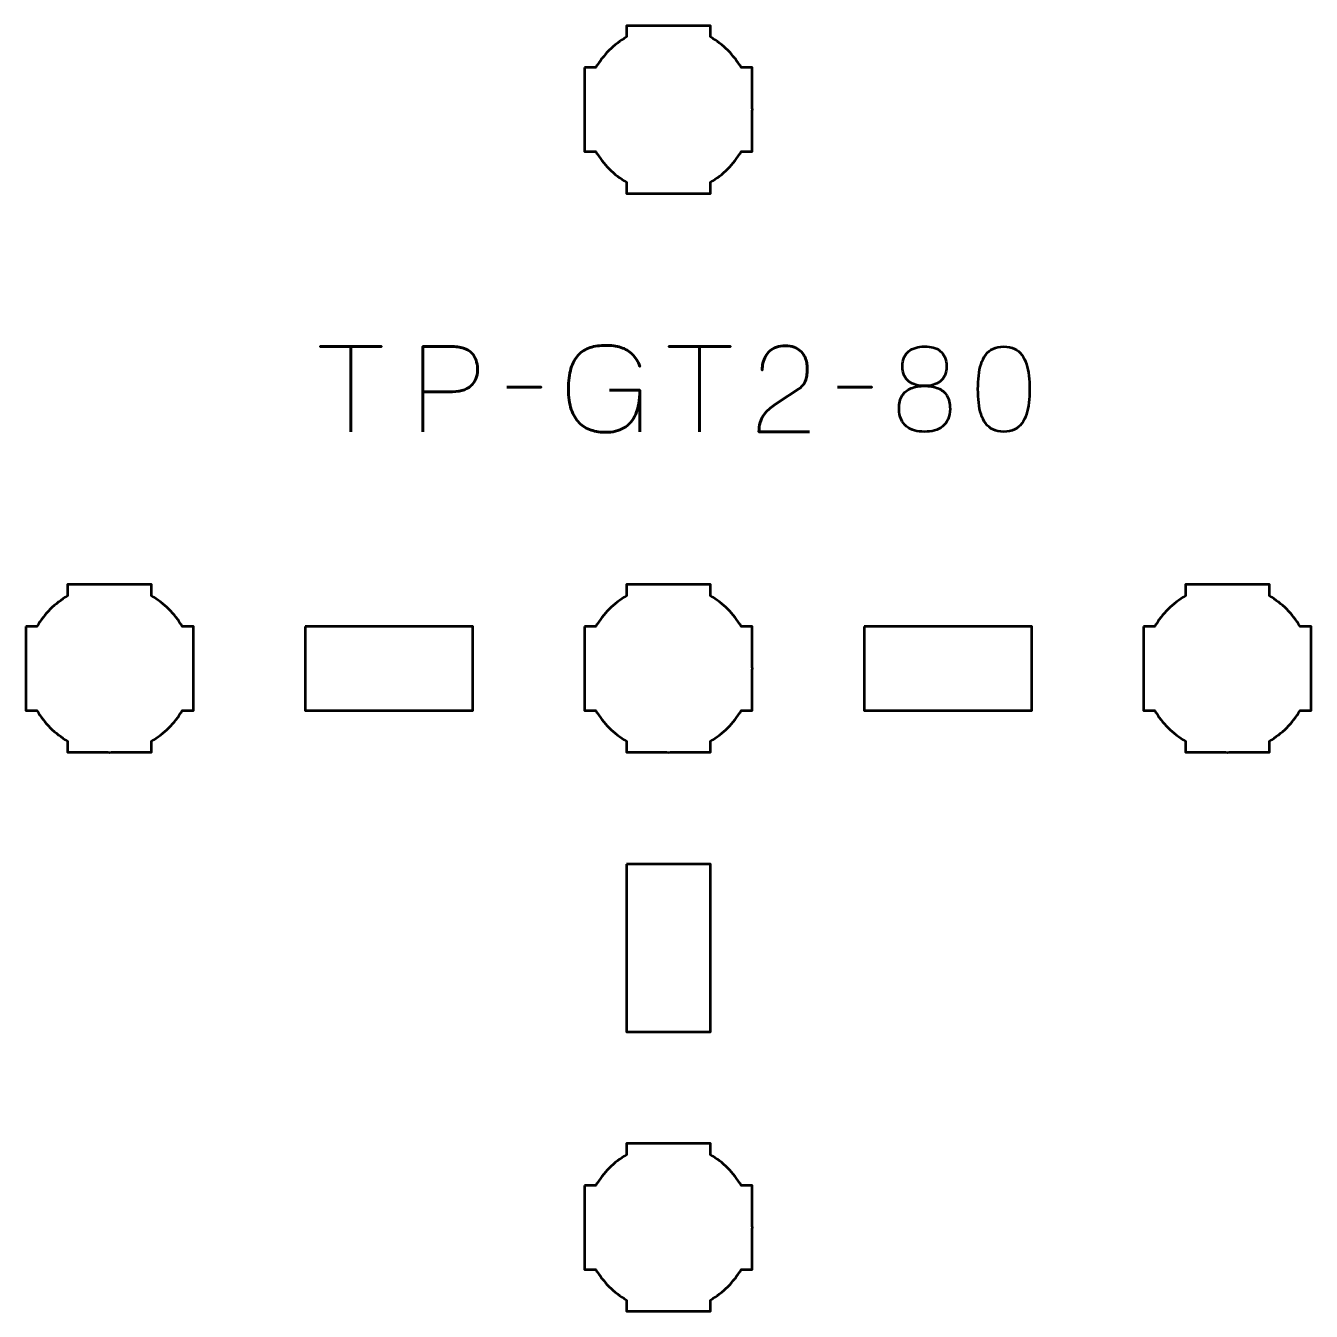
# Model space of a CAD drawing. Header units: centimetres. Extents: x -13.02 to -7.98, y -17.37 to -12.33.
# Drawn here: x -12.8 to -8.2, y -17.15 to -12.55 of the extents above; entities that cross this region are included whole.
import ezdxf

# ---------------------------------------------------------------- set-up
doc = ezdxf.new("R2010")
doc.units = ezdxf.units.CM
doc.header["$MEASUREMENT"] = 0
doc.layers.add('Layer 1', color=7, linetype='Continuous')

msp = doc.modelspace()

# ---------------------------------------------------------------- linework, layer by layer
at = {"layer": 'Layer 1', "lineweight": 53}
for points, knots in [([(-10.8, -12.69994), (-10.8, -12.69994), (-10.7598, -12.69994), (-10.7598, -12.69994), (-10.7598, -12.69994), (-10.73347, -12.65442), (-10.69551, -12.61649), (-10.65, -12.59016), (-10.65, -12.59016), (-10.65, -12.59016), (-10.65, -12.54994), (-10.65, -12.54994), (-10.65, -12.54994), (-10.65, -12.54994), (-10.35, -12.54994), (-10.35, -12.54994), (-10.35, -12.54994), (-10.35, -12.54994), (-10.35, -12.59013), (-10.35, -12.59013), (-10.35, -12.59013), (-10.30447, -12.61646), (-10.26648, -12.65441), (-10.24012, -12.69994), (-10.24012, -12.69994), (-10.24012, -12.69994), (-10.2, -12.69994), (-10.2, -12.69994), (-10.2, -12.69994), (-10.2, -12.69994), (-10.2, -12.84536), (-10.2, -12.84536), (-10.2, -12.84536), (-10.2, -12.84536), (-10.19994, -12.85001), (-10.19994, -12.85001), (-10.19994, -12.85001), (-10.19994, -12.85001), (-10.2, -12.85465), (-10.2, -12.85465), (-10.2, -12.85465), (-10.2, -12.85465), (-10.2, -12.99994), (-10.2, -12.99994), (-10.2, -12.99994), (-10.2, -12.99994), (-10.24007, -12.99994), (-10.24007, -12.99994), (-10.24007, -12.99994), (-10.26642, -13.04551), (-10.30442, -13.08352), (-10.35, -13.10988), (-10.35, -13.10988), (-10.35, -13.10988), (-10.35, -13.14994), (-10.35, -13.14994), (-10.35, -13.14994), (-10.35, -13.14994), (-10.49328, -13.14994), (-10.49328, -13.14994), (-10.49328, -13.14994), (-10.49328, -13.14994), (-10.49995, -13.15002), (-10.49995, -13.15002), (-10.49995, -13.15002), (-10.49995, -13.15002), (-10.50663, -13.14994), (-10.50663, -13.14994), (-10.50663, -13.14994), (-10.50663, -13.14994), (-10.65, -13.14994), (-10.65, -13.14994), (-10.65, -13.14994), (-10.65, -13.14994), (-10.65, -13.10984), (-10.65, -13.10984), (-10.65, -13.10984), (-10.69554, -13.08348), (-10.73352, -13.04549), (-10.75985, -12.99994), (-10.75985, -12.99994), (-10.75985, -12.99994), (-10.8, -12.99994), (-10.8, -12.99994), (-10.8, -12.99994), (-10.8, -12.99994), (-10.8, -12.69994), (-10.8, -12.69994)], [0, 0, 0, 0, 0.0454545, 0.0454545, 0.0454545, 0.0454545, 0.0909091, 0.0909091, 0.0909091, 0.0909091, 0.1363636, 0.1363636, 0.1363636, 0.1363636, 0.1818182, 0.1818182, 0.1818182, 0.1818182, 0.2272727, 0.2272727, 0.2272727, 0.2272727, 0.2727273, 0.2727273, 0.2727273, 0.2727273, 0.3181818, 0.3181818, 0.3181818, 0.3181818, 0.3636364, 0.3636364, 0.3636364, 0.3636364, 0.4090909, 0.4090909, 0.4090909, 0.4090909, 0.4545455, 0.4545455, 0.4545455, 0.4545455, 0.5, 0.5, 0.5, 0.5, 0.5454545, 0.5454545, 0.5454545, 0.5454545, 0.5909091, 0.5909091, 0.5909091, 0.5909091, 0.6363636, 0.6363636, 0.6363636, 0.6363636, 0.6818182, 0.6818182, 0.6818182, 0.6818182, 0.7272727, 0.7272727, 0.7272727, 0.7272727, 0.7727273, 0.7727273, 0.7727273, 0.7727273, 0.8181818, 0.8181818, 0.8181818, 0.8181818, 0.8636364, 0.8636364, 0.8636364, 0.8636364, 0.9090909, 0.9090909, 0.9090909, 0.9090909, 0.9545455, 0.9545455, 0.9545455, 0.9545455, 1, 1, 1, 1]), ([(-12.8, -14.69994), (-12.8, -14.69994), (-12.7598, -14.69994), (-12.7598, -14.69994), (-12.7598, -14.69994), (-12.73347, -14.65442), (-12.69551, -14.61649), (-12.65, -14.59016), (-12.65, -14.59016), (-12.65, -14.59016), (-12.65, -14.54994), (-12.65, -14.54994), (-12.65, -14.54994), (-12.65, -14.54994), (-12.35, -14.54994), (-12.35, -14.54994), (-12.35, -14.54994), (-12.35, -14.54994), (-12.35, -14.59013), (-12.35, -14.59013), (-12.35, -14.59013), (-12.30447, -14.61646), (-12.26648, -14.65441), (-12.24012, -14.69994), (-12.24012, -14.69994), (-12.24012, -14.69994), (-12.2, -14.69994), (-12.2, -14.69994), (-12.2, -14.69994), (-12.2, -14.69994), (-12.2, -14.84536), (-12.2, -14.84536), (-12.2, -14.84536), (-12.2, -14.84536), (-12.19994, -14.85001), (-12.19994, -14.85001), (-12.19994, -14.85001), (-12.19994, -14.85001), (-12.2, -14.85465), (-12.2, -14.85465), (-12.2, -14.85465), (-12.2, -14.85465), (-12.2, -14.99994), (-12.2, -14.99994), (-12.2, -14.99994), (-12.2, -14.99994), (-12.24007, -14.99994), (-12.24007, -14.99994), (-12.24007, -14.99994), (-12.26642, -15.04551), (-12.30442, -15.08352), (-12.35, -15.10988), (-12.35, -15.10988), (-12.35, -15.10988), (-12.35, -15.14994), (-12.35, -15.14994), (-12.35, -15.14994), (-12.35, -15.14994), (-12.49328, -15.14994), (-12.49328, -15.14994), (-12.49328, -15.14994), (-12.49328, -15.14994), (-12.49995, -15.15002), (-12.49995, -15.15002), (-12.49995, -15.15002), (-12.49995, -15.15002), (-12.50663, -15.14994), (-12.50663, -15.14994), (-12.50663, -15.14994), (-12.50663, -15.14994), (-12.65, -15.14994), (-12.65, -15.14994), (-12.65, -15.14994), (-12.65, -15.14994), (-12.65, -15.10984), (-12.65, -15.10984), (-12.65, -15.10984), (-12.69554, -15.08348), (-12.73352, -15.04549), (-12.75985, -14.99994), (-12.75985, -14.99994), (-12.75985, -14.99994), (-12.8, -14.99994), (-12.8, -14.99994), (-12.8, -14.99994), (-12.8, -14.99994), (-12.8, -14.69994), (-12.8, -14.69994)], [0, 0, 0, 0, 0.0454545, 0.0454545, 0.0454545, 0.0454545, 0.0909091, 0.0909091, 0.0909091, 0.0909091, 0.1363636, 0.1363636, 0.1363636, 0.1363636, 0.1818182, 0.1818182, 0.1818182, 0.1818182, 0.2272727, 0.2272727, 0.2272727, 0.2272727, 0.2727273, 0.2727273, 0.2727273, 0.2727273, 0.3181818, 0.3181818, 0.3181818, 0.3181818, 0.3636364, 0.3636364, 0.3636364, 0.3636364, 0.4090909, 0.4090909, 0.4090909, 0.4090909, 0.4545455, 0.4545455, 0.4545455, 0.4545455, 0.5, 0.5, 0.5, 0.5, 0.5454545, 0.5454545, 0.5454545, 0.5454545, 0.5909091, 0.5909091, 0.5909091, 0.5909091, 0.6363636, 0.6363636, 0.6363636, 0.6363636, 0.6818182, 0.6818182, 0.6818182, 0.6818182, 0.7272727, 0.7272727, 0.7272727, 0.7272727, 0.7727273, 0.7727273, 0.7727273, 0.7727273, 0.8181818, 0.8181818, 0.8181818, 0.8181818, 0.8636364, 0.8636364, 0.8636364, 0.8636364, 0.9090909, 0.9090909, 0.9090909, 0.9090909, 0.9545455, 0.9545455, 0.9545455, 0.9545455, 1, 1, 1, 1]), ([(-10.8, -14.69994), (-10.8, -14.69994), (-10.7598, -14.69994), (-10.7598, -14.69994), (-10.7598, -14.69994), (-10.73347, -14.65442), (-10.69551, -14.61649), (-10.65, -14.59016), (-10.65, -14.59016), (-10.65, -14.59016), (-10.65, -14.54994), (-10.65, -14.54994), (-10.65, -14.54994), (-10.65, -14.54994), (-10.35, -14.54994), (-10.35, -14.54994), (-10.35, -14.54994), (-10.35, -14.54994), (-10.35, -14.59013), (-10.35, -14.59013), (-10.35, -14.59013), (-10.30447, -14.61646), (-10.26648, -14.65441), (-10.24012, -14.69994), (-10.24012, -14.69994), (-10.24012, -14.69994), (-10.2, -14.69994), (-10.2, -14.69994), (-10.2, -14.69994), (-10.2, -14.69994), (-10.2, -14.84536), (-10.2, -14.84536), (-10.2, -14.84536), (-10.2, -14.84536), (-10.19994, -14.85001), (-10.19994, -14.85001), (-10.19994, -14.85001), (-10.19994, -14.85001), (-10.2, -14.85465), (-10.2, -14.85465), (-10.2, -14.85465), (-10.2, -14.85465), (-10.2, -14.99994), (-10.2, -14.99994), (-10.2, -14.99994), (-10.2, -14.99994), (-10.24007, -14.99994), (-10.24007, -14.99994), (-10.24007, -14.99994), (-10.26642, -15.04551), (-10.30442, -15.08352), (-10.35, -15.10988), (-10.35, -15.10988), (-10.35, -15.10988), (-10.35, -15.14994), (-10.35, -15.14994), (-10.35, -15.14994), (-10.35, -15.14994), (-10.49328, -15.14994), (-10.49328, -15.14994), (-10.49328, -15.14994), (-10.49328, -15.14994), (-10.49995, -15.15002), (-10.49995, -15.15002), (-10.49995, -15.15002), (-10.49995, -15.15002), (-10.50663, -15.14994), (-10.50663, -15.14994), (-10.50663, -15.14994), (-10.50663, -15.14994), (-10.65, -15.14994), (-10.65, -15.14994), (-10.65, -15.14994), (-10.65, -15.14994), (-10.65, -15.10984), (-10.65, -15.10984), (-10.65, -15.10984), (-10.69554, -15.08348), (-10.73352, -15.04549), (-10.75985, -14.99994), (-10.75985, -14.99994), (-10.75985, -14.99994), (-10.8, -14.99994), (-10.8, -14.99994), (-10.8, -14.99994), (-10.8, -14.99994), (-10.8, -14.69994), (-10.8, -14.69994)], [0, 0, 0, 0, 0.0454545, 0.0454545, 0.0454545, 0.0454545, 0.0909091, 0.0909091, 0.0909091, 0.0909091, 0.1363636, 0.1363636, 0.1363636, 0.1363636, 0.1818182, 0.1818182, 0.1818182, 0.1818182, 0.2272727, 0.2272727, 0.2272727, 0.2272727, 0.2727273, 0.2727273, 0.2727273, 0.2727273, 0.3181818, 0.3181818, 0.3181818, 0.3181818, 0.3636364, 0.3636364, 0.3636364, 0.3636364, 0.4090909, 0.4090909, 0.4090909, 0.4090909, 0.4545455, 0.4545455, 0.4545455, 0.4545455, 0.5, 0.5, 0.5, 0.5, 0.5454545, 0.5454545, 0.5454545, 0.5454545, 0.5909091, 0.5909091, 0.5909091, 0.5909091, 0.6363636, 0.6363636, 0.6363636, 0.6363636, 0.6818182, 0.6818182, 0.6818182, 0.6818182, 0.7272727, 0.7272727, 0.7272727, 0.7272727, 0.7727273, 0.7727273, 0.7727273, 0.7727273, 0.8181818, 0.8181818, 0.8181818, 0.8181818, 0.8636364, 0.8636364, 0.8636364, 0.8636364, 0.9090909, 0.9090909, 0.9090909, 0.9090909, 0.9545455, 0.9545455, 0.9545455, 0.9545455, 1, 1, 1, 1]), ([(-8.8, -14.69994), (-8.8, -14.69994), (-8.7598, -14.69994), (-8.7598, -14.69994), (-8.7598, -14.69994), (-8.73347, -14.65442), (-8.69551, -14.61649), (-8.65, -14.59016), (-8.65, -14.59016), (-8.65, -14.59016), (-8.65, -14.54994), (-8.65, -14.54994), (-8.65, -14.54994), (-8.65, -14.54994), (-8.35, -14.54994), (-8.35, -14.54994), (-8.35, -14.54994), (-8.35, -14.54994), (-8.35, -14.59013), (-8.35, -14.59013), (-8.35, -14.59013), (-8.30447, -14.61646), (-8.26648, -14.65441), (-8.24012, -14.69994), (-8.24012, -14.69994), (-8.24012, -14.69994), (-8.2, -14.69994), (-8.2, -14.69994), (-8.2, -14.69994), (-8.2, -14.69994), (-8.2, -14.84536), (-8.2, -14.84536), (-8.2, -14.84536), (-8.2, -14.84536), (-8.19994, -14.85001), (-8.19994, -14.85001), (-8.19994, -14.85001), (-8.19994, -14.85001), (-8.2, -14.85465), (-8.2, -14.85465), (-8.2, -14.85465), (-8.2, -14.85465), (-8.2, -14.99994), (-8.2, -14.99994), (-8.2, -14.99994), (-8.2, -14.99994), (-8.24007, -14.99994), (-8.24007, -14.99994), (-8.24007, -14.99994), (-8.26642, -15.04551), (-8.30442, -15.08352), (-8.35, -15.10988), (-8.35, -15.10988), (-8.35, -15.10988), (-8.35, -15.14994), (-8.35, -15.14994), (-8.35, -15.14994), (-8.35, -15.14994), (-8.49328, -15.14994), (-8.49328, -15.14994), (-8.49328, -15.14994), (-8.49328, -15.14994), (-8.49995, -15.15002), (-8.49995, -15.15002), (-8.49995, -15.15002), (-8.49995, -15.15002), (-8.50663, -15.14994), (-8.50663, -15.14994), (-8.50663, -15.14994), (-8.50663, -15.14994), (-8.65, -15.14994), (-8.65, -15.14994), (-8.65, -15.14994), (-8.65, -15.14994), (-8.65, -15.10984), (-8.65, -15.10984), (-8.65, -15.10984), (-8.69554, -15.08348), (-8.73352, -15.04549), (-8.75985, -14.99994), (-8.75985, -14.99994), (-8.75985, -14.99994), (-8.8, -14.99994), (-8.8, -14.99994), (-8.8, -14.99994), (-8.8, -14.99994), (-8.8, -14.69994), (-8.8, -14.69994)], [0, 0, 0, 0, 0.0454545, 0.0454545, 0.0454545, 0.0454545, 0.0909091, 0.0909091, 0.0909091, 0.0909091, 0.1363636, 0.1363636, 0.1363636, 0.1363636, 0.1818182, 0.1818182, 0.1818182, 0.1818182, 0.2272727, 0.2272727, 0.2272727, 0.2272727, 0.2727273, 0.2727273, 0.2727273, 0.2727273, 0.3181818, 0.3181818, 0.3181818, 0.3181818, 0.3636364, 0.3636364, 0.3636364, 0.3636364, 0.4090909, 0.4090909, 0.4090909, 0.4090909, 0.4545455, 0.4545455, 0.4545455, 0.4545455, 0.5, 0.5, 0.5, 0.5, 0.5454545, 0.5454545, 0.5454545, 0.5454545, 0.5909091, 0.5909091, 0.5909091, 0.5909091, 0.6363636, 0.6363636, 0.6363636, 0.6363636, 0.6818182, 0.6818182, 0.6818182, 0.6818182, 0.7272727, 0.7272727, 0.7272727, 0.7272727, 0.7727273, 0.7727273, 0.7727273, 0.7727273, 0.8181818, 0.8181818, 0.8181818, 0.8181818, 0.8636364, 0.8636364, 0.8636364, 0.8636364, 0.9090909, 0.9090909, 0.9090909, 0.9090909, 0.9545455, 0.9545455, 0.9545455, 0.9545455, 1, 1, 1, 1]), ([(-11.79999, -14.69986), (-11.79999, -14.69986), (-11.19998, -14.69986), (-11.19998, -14.69986), (-11.19998, -14.69986), (-11.19998, -14.69986), (-11.19998, -14.99986), (-11.19998, -14.99986), (-11.19998, -14.99986), (-11.19998, -14.99986), (-11.79999, -14.99986), (-11.79999, -14.99986), (-11.79999, -14.99986), (-11.79999, -14.99986), (-11.79999, -14.69986), (-11.79999, -14.69986)], [0, 0, 0, 0, 0.25, 0.25, 0.25, 0.25, 0.5, 0.5, 0.5, 0.5, 0.75, 0.75, 0.75, 0.75, 1, 1, 1, 1]), ([(-9.79992, -14.69986), (-9.79992, -14.69986), (-9.19992, -14.69986), (-9.19992, -14.69986), (-9.19992, -14.69986), (-9.19992, -14.69986), (-9.19992, -14.99986), (-9.19992, -14.99986), (-9.19992, -14.99986), (-9.19992, -14.99986), (-9.79992, -14.99986), (-9.79992, -14.99986), (-9.79992, -14.99986), (-9.79992, -14.99986), (-9.79992, -14.69986), (-9.79992, -14.69986)], [0, 0, 0, 0, 0.25, 0.25, 0.25, 0.25, 0.5, 0.5, 0.5, 0.5, 0.75, 0.75, 0.75, 0.75, 1, 1, 1, 1]), ([(-10.65004, -15.54998), (-10.65004, -15.54998), (-10.35004, -15.54998), (-10.35004, -15.54998), (-10.35004, -15.54998), (-10.35004, -15.54998), (-10.35004, -16.14998), (-10.35004, -16.14998), (-10.35004, -16.14998), (-10.35004, -16.14998), (-10.65004, -16.14998), (-10.65004, -16.14998), (-10.65004, -16.14998), (-10.65004, -16.14998), (-10.65004, -15.54998), (-10.65004, -15.54998)], [0, 0, 0, 0, 0.25, 0.25, 0.25, 0.25, 0.5, 0.5, 0.5, 0.5, 0.75, 0.75, 0.75, 0.75, 1, 1, 1, 1]), ([(-10.8, -16.69994), (-10.8, -16.69994), (-10.7598, -16.69994), (-10.7598, -16.69994), (-10.7598, -16.69994), (-10.73347, -16.65442), (-10.69551, -16.61649), (-10.65, -16.59016), (-10.65, -16.59016), (-10.65, -16.59016), (-10.65, -16.54994), (-10.65, -16.54994), (-10.65, -16.54994), (-10.65, -16.54994), (-10.35, -16.54994), (-10.35, -16.54994), (-10.35, -16.54994), (-10.35, -16.54994), (-10.35, -16.59013), (-10.35, -16.59013), (-10.35, -16.59013), (-10.30447, -16.61646), (-10.26648, -16.65441), (-10.24012, -16.69994), (-10.24012, -16.69994), (-10.24012, -16.69994), (-10.2, -16.69994), (-10.2, -16.69994), (-10.2, -16.69994), (-10.2, -16.69994), (-10.2, -16.84536), (-10.2, -16.84536), (-10.2, -16.84536), (-10.2, -16.84536), (-10.19994, -16.85001), (-10.19994, -16.85001), (-10.19994, -16.85001), (-10.19994, -16.85001), (-10.2, -16.85465), (-10.2, -16.85465), (-10.2, -16.85465), (-10.2, -16.85465), (-10.2, -16.99994), (-10.2, -16.99994), (-10.2, -16.99994), (-10.2, -16.99994), (-10.24007, -16.99994), (-10.24007, -16.99994), (-10.24007, -16.99994), (-10.26642, -17.04551), (-10.30442, -17.08352), (-10.35, -17.10988), (-10.35, -17.10988), (-10.35, -17.10988), (-10.35, -17.14994), (-10.35, -17.14994), (-10.35, -17.14994), (-10.35, -17.14994), (-10.49328, -17.14994), (-10.49328, -17.14994), (-10.49328, -17.14994), (-10.49328, -17.14994), (-10.49995, -17.15002), (-10.49995, -17.15002), (-10.49995, -17.15002), (-10.49995, -17.15002), (-10.50663, -17.14994), (-10.50663, -17.14994), (-10.50663, -17.14994), (-10.50663, -17.14994), (-10.65, -17.14994), (-10.65, -17.14994), (-10.65, -17.14994), (-10.65, -17.14994), (-10.65, -17.10984), (-10.65, -17.10984), (-10.65, -17.10984), (-10.69554, -17.08348), (-10.73352, -17.04549), (-10.75985, -16.99994), (-10.75985, -16.99994), (-10.75985, -16.99994), (-10.8, -16.99994), (-10.8, -16.99994), (-10.8, -16.99994), (-10.8, -16.99994), (-10.8, -16.69994), (-10.8, -16.69994)], [0, 0, 0, 0, 0.0454545, 0.0454545, 0.0454545, 0.0454545, 0.0909091, 0.0909091, 0.0909091, 0.0909091, 0.1363636, 0.1363636, 0.1363636, 0.1363636, 0.1818182, 0.1818182, 0.1818182, 0.1818182, 0.2272727, 0.2272727, 0.2272727, 0.2272727, 0.2727273, 0.2727273, 0.2727273, 0.2727273, 0.3181818, 0.3181818, 0.3181818, 0.3181818, 0.3636364, 0.3636364, 0.3636364, 0.3636364, 0.4090909, 0.4090909, 0.4090909, 0.4090909, 0.4545455, 0.4545455, 0.4545455, 0.4545455, 0.5, 0.5, 0.5, 0.5, 0.5454545, 0.5454545, 0.5454545, 0.5454545, 0.5909091, 0.5909091, 0.5909091, 0.5909091, 0.6363636, 0.6363636, 0.6363636, 0.6363636, 0.6818182, 0.6818182, 0.6818182, 0.6818182, 0.7272727, 0.7272727, 0.7272727, 0.7272727, 0.7727273, 0.7727273, 0.7727273, 0.7727273, 0.8181818, 0.8181818, 0.8181818, 0.8181818, 0.8636364, 0.8636364, 0.8636364, 0.8636364, 0.9090909, 0.9090909, 0.9090909, 0.9090909, 0.9545455, 0.9545455, 0.9545455, 0.9545455, 1, 1, 1, 1])]:
    msp.add_open_spline(points, degree=3, knots=knots, dxfattribs=at)
at = {"layer": 'Layer 1', "color": 5, "lineweight": 53}
for points, knots in [([(-11.63705, -14.00278), (-11.63705, -14.00278), (-11.63705, -13.69756), (-11.63705, -13.69756), (-11.63705, -13.69756), (-11.63705, -13.69756), (-11.74669, -13.69756), (-11.74669, -13.69756), (-11.74669, -13.69756), (-11.74669, -13.69756), (-11.52656, -13.69756), (-11.52656, -13.69756), (-11.52656, -13.69756), (-11.52656, -13.69756), (-11.63705, -13.69756), (-11.63705, -13.69756), (-11.63705, -13.69756), (-11.63705, -13.69756), (-11.63705, -14.00278), (-11.63705, -14.00278)], [0, 0, 0, 0, 0.2, 0.2, 0.2, 0.2, 0.4, 0.4, 0.4, 0.4, 0.6, 0.6, 0.6, 0.6, 0.8, 0.8, 0.8, 0.8, 1, 1, 1, 1]), ([(-11.37882, -14.00278), (-11.37882, -14.00278), (-11.37882, -13.69756), (-11.37882, -13.69756), (-11.37882, -13.69756), (-11.37882, -13.69756), (-11.28145, -13.69756), (-11.28145, -13.69756), (-11.28145, -13.69756), (-11.26198, -13.69763), (-11.24597, -13.69982), (-11.23334, -13.70405), (-11.23334, -13.70405), (-11.22078, -13.70821), (-11.2109, -13.714), (-11.20377, -13.72134), (-11.20377, -13.72134), (-11.19665, -13.7286), (-11.19157, -13.73693), (-11.18846, -13.74631), (-11.18846, -13.74631), (-11.18543, -13.7557), (-11.18367, -13.7655), (-11.18324, -13.77588), (-11.18324, -13.77588), (-11.18275, -13.78625), (-11.18395, -13.79641), (-11.18677, -13.80628), (-11.18677, -13.80628), (-11.18966, -13.81616), (-11.19453, -13.82512), (-11.20152, -13.83317), (-11.20152, -13.83317), (-11.20843, -13.84121), (-11.21781, -13.84763), (-11.2296, -13.85236), (-11.2296, -13.85236), (-11.24138, -13.85715), (-11.25598, -13.85955), (-11.27341, -13.85969), (-11.27341, -13.85969), (-11.27341, -13.85969), (-11.37882, -13.85969), (-11.37882, -13.85969), (-11.37882, -13.85969), (-11.37882, -13.85969), (-11.27341, -13.85969), (-11.27341, -13.85969), (-11.27341, -13.85969), (-11.25634, -13.85955), (-11.24187, -13.85715), (-11.23016, -13.85236), (-11.23016, -13.85236), (-11.21838, -13.84763), (-11.20899, -13.84121), (-11.20194, -13.83317), (-11.20194, -13.83317), (-11.19495, -13.82512), (-11.18994, -13.81616), (-11.18698, -13.80628), (-11.18698, -13.80628), (-11.18402, -13.79641), (-11.18275, -13.78625), (-11.18324, -13.77588), (-11.18324, -13.77588), (-11.18367, -13.7655), (-11.18543, -13.7557), (-11.1886, -13.74631), (-11.1886, -13.74631), (-11.19171, -13.73693), (-11.19693, -13.7286), (-11.20406, -13.72134), (-11.20406, -13.72134), (-11.21125, -13.714), (-11.22113, -13.70821), (-11.23369, -13.70405), (-11.23369, -13.70405), (-11.24632, -13.69982), (-11.26219, -13.69763), (-11.28145, -13.69756), (-11.28145, -13.69756), (-11.28145, -13.69756), (-11.37882, -13.69756), (-11.37882, -13.69756), (-11.37882, -13.69756), (-11.37882, -13.69756), (-11.37882, -14.00278), (-11.37882, -14.00278)], [0, 0, 0, 0, 0.0454545, 0.0454545, 0.0454545, 0.0454545, 0.0909091, 0.0909091, 0.0909091, 0.0909091, 0.1363636, 0.1363636, 0.1363636, 0.1363636, 0.1818182, 0.1818182, 0.1818182, 0.1818182, 0.2272727, 0.2272727, 0.2272727, 0.2272727, 0.2727273, 0.2727273, 0.2727273, 0.2727273, 0.3181818, 0.3181818, 0.3181818, 0.3181818, 0.3636364, 0.3636364, 0.3636364, 0.3636364, 0.4090909, 0.4090909, 0.4090909, 0.4090909, 0.4545455, 0.4545455, 0.4545455, 0.4545455, 0.5, 0.5, 0.5, 0.5, 0.5454545, 0.5454545, 0.5454545, 0.5454545, 0.5909091, 0.5909091, 0.5909091, 0.5909091, 0.6363636, 0.6363636, 0.6363636, 0.6363636, 0.6818182, 0.6818182, 0.6818182, 0.6818182, 0.7272727, 0.7272727, 0.7272727, 0.7272727, 0.7727273, 0.7727273, 0.7727273, 0.7727273, 0.8181818, 0.8181818, 0.8181818, 0.8181818, 0.8636364, 0.8636364, 0.8636364, 0.8636364, 0.9090909, 0.9090909, 0.9090909, 0.9090909, 0.9545455, 0.9545455, 0.9545455, 0.9545455, 1, 1, 1, 1]), ([(-10.71123, -13.85461), (-10.71123, -13.85461), (-10.60244, -13.85461), (-10.60244, -13.85461), (-10.60244, -13.85461), (-10.60258, -13.88926), (-10.60752, -13.91769), (-10.6174, -13.93984), (-10.6174, -13.93984), (-10.62727, -13.96207), (-10.64124, -13.97844), (-10.65945, -13.98909), (-10.65945, -13.98909), (-10.67765, -13.99968), (-10.69924, -14.00497), (-10.72436, -14.0049), (-10.72436, -14.0049), (-10.7432, -14.00497), (-10.76069, -14.00236), (-10.77685, -13.99692), (-10.77685, -13.99692), (-10.79301, -13.99156), (-10.80719, -13.98281), (-10.81933, -13.97075), (-10.81933, -13.97075), (-10.83146, -13.95868), (-10.84099, -13.94274), (-10.84776, -13.92291), (-10.84776, -13.92291), (-10.85453, -13.90309), (-10.85799, -13.87874), (-10.85813, -13.84996), (-10.85813, -13.84996), (-10.85806, -13.82103), (-10.85503, -13.79662), (-10.84903, -13.77658), (-10.84903, -13.77658), (-10.84296, -13.75661), (-10.83421, -13.74053), (-10.82264, -13.72832), (-10.82264, -13.72832), (-10.81114, -13.71619), (-10.7971, -13.70737), (-10.78059, -13.70186), (-10.78059, -13.70186), (-10.76408, -13.69636), (-10.74538, -13.69368), (-10.72436, -13.69375), (-10.72436, -13.69375), (-10.70439, -13.69368), (-10.68647, -13.69615), (-10.67052, -13.70116), (-10.67052, -13.70116), (-10.65458, -13.70617), (-10.64089, -13.71421), (-10.62946, -13.72529), (-10.62946, -13.72529), (-10.61796, -13.73636), (-10.609, -13.75097), (-10.60244, -13.7691), (-10.60244, -13.7691), (-10.609, -13.75097), (-10.61796, -13.73636), (-10.62946, -13.72529), (-10.62946, -13.72529), (-10.64089, -13.71421), (-10.65458, -13.70617), (-10.67052, -13.70116), (-10.67052, -13.70116), (-10.68647, -13.69615), (-10.70439, -13.69368), (-10.72436, -13.69375), (-10.72436, -13.69375), (-10.74538, -13.69368), (-10.76408, -13.69636), (-10.78059, -13.70186), (-10.78059, -13.70186), (-10.7971, -13.70737), (-10.81114, -13.71619), (-10.82264, -13.72832), (-10.82264, -13.72832), (-10.83421, -13.74053), (-10.84296, -13.75661), (-10.84903, -13.77658), (-10.84903, -13.77658), (-10.85503, -13.79662), (-10.85806, -13.82103), (-10.85813, -13.84996), (-10.85813, -13.84996), (-10.85799, -13.87874), (-10.85453, -13.90309), (-10.84776, -13.92291), (-10.84776, -13.92291), (-10.84099, -13.94274), (-10.83146, -13.95868), (-10.81933, -13.97075), (-10.81933, -13.97075), (-10.80719, -13.98281), (-10.79301, -13.99156), (-10.77685, -13.99692), (-10.77685, -13.99692), (-10.76069, -14.00236), (-10.7432, -14.00497), (-10.72436, -14.0049), (-10.72436, -14.0049), (-10.69924, -14.00497), (-10.67765, -13.99968), (-10.65945, -13.98909), (-10.65945, -13.98909), (-10.64124, -13.97844), (-10.62727, -13.96207), (-10.6174, -13.93984), (-10.6174, -13.93984), (-10.60752, -13.91769), (-10.60258, -13.88926), (-10.60244, -13.85461), (-10.60244, -13.85461), (-10.60244, -13.85461), (-10.71123, -13.85461), (-10.71123, -13.85461)], [0, 0, 0, 0, 0.0333333, 0.0333333, 0.0333333, 0.0333333, 0.0666667, 0.0666667, 0.0666667, 0.0666667, 0.1, 0.1, 0.1, 0.1, 0.1333333, 0.1333333, 0.1333333, 0.1333333, 0.1666667, 0.1666667, 0.1666667, 0.1666667, 0.2, 0.2, 0.2, 0.2, 0.2333333, 0.2333333, 0.2333333, 0.2333333, 0.2666667, 0.2666667, 0.2666667, 0.2666667, 0.3, 0.3, 0.3, 0.3, 0.3333333, 0.3333333, 0.3333333, 0.3333333, 0.3666667, 0.3666667, 0.3666667, 0.3666667, 0.4, 0.4, 0.4, 0.4, 0.4333333, 0.4333333, 0.4333333, 0.4333333, 0.4666667, 0.4666667, 0.4666667, 0.4666667, 0.5, 0.5, 0.5, 0.5, 0.5333333, 0.5333333, 0.5333333, 0.5333333, 0.5666667, 0.5666667, 0.5666667, 0.5666667, 0.6, 0.6, 0.6, 0.6, 0.6333333, 0.6333333, 0.6333333, 0.6333333, 0.6666667, 0.6666667, 0.6666667, 0.6666667, 0.7, 0.7, 0.7, 0.7, 0.7333333, 0.7333333, 0.7333333, 0.7333333, 0.7666667, 0.7666667, 0.7666667, 0.7666667, 0.8, 0.8, 0.8, 0.8, 0.8333333, 0.8333333, 0.8333333, 0.8333333, 0.8666667, 0.8666667, 0.8666667, 0.8666667, 0.9, 0.9, 0.9, 0.9, 0.9333333, 0.9333333, 0.9333333, 0.9333333, 0.9666667, 0.9666667, 0.9666667, 0.9666667, 1, 1, 1, 1]), ([(-10.38908, -14.00278), (-10.38908, -14.00278), (-10.38908, -13.69756), (-10.38908, -13.69756), (-10.38908, -13.69756), (-10.38908, -13.69756), (-10.49872, -13.69756), (-10.49872, -13.69756), (-10.49872, -13.69756), (-10.49872, -13.69756), (-10.27859, -13.69756), (-10.27859, -13.69756), (-10.27859, -13.69756), (-10.27859, -13.69756), (-10.38908, -13.69756), (-10.38908, -13.69756), (-10.38908, -13.69756), (-10.38908, -13.69756), (-10.38908, -14.00278), (-10.38908, -14.00278)], [0, 0, 0, 0, 0.2, 0.2, 0.2, 0.2, 0.4, 0.4, 0.4, 0.4, 0.6, 0.6, 0.6, 0.6, 0.8, 0.8, 0.8, 0.8, 1, 1, 1, 1]), ([(-9.99496, -14.00278), (-9.99496, -14.00278), (-10.17657, -14.00278), (-10.17657, -14.00278), (-10.17657, -14.00278), (-10.17622, -13.9905), (-10.17467, -13.97964), (-10.17205, -13.97032), (-10.17205, -13.97032), (-10.16937, -13.96101), (-10.16578, -13.95283), (-10.16133, -13.94577), (-10.16133, -13.94577), (-10.15681, -13.93872), (-10.15166, -13.93244), (-10.14581, -13.92693), (-10.14581, -13.92693), (-10.13995, -13.92136), (-10.13367, -13.91628), (-10.1269, -13.91148), (-10.1269, -13.91148), (-10.12013, -13.90675), (-10.11314, -13.90203), (-10.10587, -13.89737), (-10.10587, -13.89737), (-10.10587, -13.89737), (-10.03348, -13.84911), (-10.03348, -13.84911), (-10.03348, -13.84911), (-10.02608, -13.84389), (-10.02029, -13.83818), (-10.0162, -13.83204), (-10.0162, -13.83204), (-10.01204, -13.8259), (-10.00914, -13.81941), (-10.00738, -13.81256), (-10.00738, -13.81256), (-10.00569, -13.80579), (-10.00463, -13.79881), (-10.00428, -13.79175), (-10.00428, -13.79175), (-10.00392, -13.78462), (-10.00378, -13.7775), (-10.00385, -13.77037), (-10.00385, -13.77037), (-10.00385, -13.76452), (-10.00463, -13.75824), (-10.00618, -13.75146), (-10.00618, -13.75146), (-10.0078, -13.74476), (-10.01034, -13.73806), (-10.01394, -13.73143), (-10.01394, -13.73143), (-10.01754, -13.72479), (-10.02234, -13.71873), (-10.02833, -13.71322), (-10.02833, -13.71322), (-10.03433, -13.70779), (-10.04174, -13.70342), (-10.05056, -13.7001), (-10.05056, -13.7001), (-10.05938, -13.69678), (-10.06975, -13.69509), (-10.08174, -13.69502), (-10.08174, -13.69502), (-10.09381, -13.69509), (-10.10446, -13.69678), (-10.11364, -13.70003), (-10.11364, -13.70003), (-10.12281, -13.70327), (-10.13064, -13.70779), (-10.13713, -13.7135), (-10.13713, -13.7135), (-10.14362, -13.71922), (-10.14884, -13.72585), (-10.15293, -13.73326), (-10.15293, -13.73326), (-10.15703, -13.74067), (-10.15999, -13.74857), (-10.16189, -13.7569), (-10.16189, -13.7569), (-10.1638, -13.76522), (-10.16472, -13.77369), (-10.16472, -13.78223), (-10.16472, -13.78223), (-10.16472, -13.77369), (-10.1638, -13.76522), (-10.16189, -13.7569), (-10.16189, -13.7569), (-10.15999, -13.74857), (-10.15703, -13.74067), (-10.15293, -13.73326), (-10.15293, -13.73326), (-10.14884, -13.72585), (-10.14362, -13.71922), (-10.13713, -13.7135), (-10.13713, -13.7135), (-10.13064, -13.70779), (-10.12281, -13.70327), (-10.11364, -13.70003), (-10.11364, -13.70003), (-10.10446, -13.69678), (-10.09381, -13.69509), (-10.08174, -13.69502), (-10.08174, -13.69502), (-10.06975, -13.69509), (-10.05938, -13.69678), (-10.05056, -13.7001), (-10.05056, -13.7001), (-10.04174, -13.70342), (-10.03433, -13.70779), (-10.02833, -13.71322), (-10.02833, -13.71322), (-10.02234, -13.71873), (-10.01754, -13.72479), (-10.01394, -13.73143), (-10.01394, -13.73143), (-10.01034, -13.73806), (-10.0078, -13.74476), (-10.00618, -13.75146), (-10.00618, -13.75146), (-10.00463, -13.75824), (-10.00385, -13.76452), (-10.00385, -13.77037), (-10.00385, -13.77037), (-10.00378, -13.7775), (-10.00392, -13.78462), (-10.00428, -13.79175), (-10.00428, -13.79175), (-10.00463, -13.79881), (-10.00569, -13.80579), (-10.00738, -13.81256), (-10.00738, -13.81256), (-10.00914, -13.81941), (-10.01204, -13.8259), (-10.0162, -13.83204), (-10.0162, -13.83204), (-10.02029, -13.83818), (-10.02608, -13.84389), (-10.03348, -13.84911), (-10.03348, -13.84911), (-10.03348, -13.84911), (-10.10587, -13.89737), (-10.10587, -13.89737), (-10.10587, -13.89737), (-10.11314, -13.90203), (-10.12013, -13.90675), (-10.1269, -13.91148), (-10.1269, -13.91148), (-10.13367, -13.91628), (-10.13995, -13.92136), (-10.14581, -13.92693), (-10.14581, -13.92693), (-10.15166, -13.93244), (-10.15681, -13.93872), (-10.16133, -13.94577), (-10.16133, -13.94577), (-10.16578, -13.95283), (-10.16937, -13.96101), (-10.17205, -13.97032), (-10.17205, -13.97032), (-10.17467, -13.97964), (-10.17622, -13.9905), (-10.17657, -14.00278), (-10.17657, -14.00278), (-10.17657, -14.00278), (-9.99496, -14.00278), (-9.99496, -14.00278)], [0, 0, 0, 0, 0.0238095, 0.0238095, 0.0238095, 0.0238095, 0.047619, 0.047619, 0.047619, 0.047619, 0.0714286, 0.0714286, 0.0714286, 0.0714286, 0.0952381, 0.0952381, 0.0952381, 0.0952381, 0.1190476, 0.1190476, 0.1190476, 0.1190476, 0.1428571, 0.1428571, 0.1428571, 0.1428571, 0.1666667, 0.1666667, 0.1666667, 0.1666667, 0.1904762, 0.1904762, 0.1904762, 0.1904762, 0.2142857, 0.2142857, 0.2142857, 0.2142857, 0.2380952, 0.2380952, 0.2380952, 0.2380952, 0.2619048, 0.2619048, 0.2619048, 0.2619048, 0.2857143, 0.2857143, 0.2857143, 0.2857143, 0.3095238, 0.3095238, 0.3095238, 0.3095238, 0.3333333, 0.3333333, 0.3333333, 0.3333333, 0.3571429, 0.3571429, 0.3571429, 0.3571429, 0.3809524, 0.3809524, 0.3809524, 0.3809524, 0.4047619, 0.4047619, 0.4047619, 0.4047619, 0.4285714, 0.4285714, 0.4285714, 0.4285714, 0.452381, 0.452381, 0.452381, 0.452381, 0.4761905, 0.4761905, 0.4761905, 0.4761905, 0.5, 0.5, 0.5, 0.5, 0.5238095, 0.5238095, 0.5238095, 0.5238095, 0.547619, 0.547619, 0.547619, 0.547619, 0.5714286, 0.5714286, 0.5714286, 0.5714286, 0.5952381, 0.5952381, 0.5952381, 0.5952381, 0.6190476, 0.6190476, 0.6190476, 0.6190476, 0.6428571, 0.6428571, 0.6428571, 0.6428571, 0.6666667, 0.6666667, 0.6666667, 0.6666667, 0.6904762, 0.6904762, 0.6904762, 0.6904762, 0.7142857, 0.7142857, 0.7142857, 0.7142857, 0.7380952, 0.7380952, 0.7380952, 0.7380952, 0.7619048, 0.7619048, 0.7619048, 0.7619048, 0.7857143, 0.7857143, 0.7857143, 0.7857143, 0.8095238, 0.8095238, 0.8095238, 0.8095238, 0.8333333, 0.8333333, 0.8333333, 0.8333333, 0.8571429, 0.8571429, 0.8571429, 0.8571429, 0.8809524, 0.8809524, 0.8809524, 0.8809524, 0.9047619, 0.9047619, 0.9047619, 0.9047619, 0.9285714, 0.9285714, 0.9285714, 0.9285714, 0.952381, 0.952381, 0.952381, 0.952381, 0.9761905, 0.9761905, 0.9761905, 0.9761905, 1, 1, 1, 1]), ([(-9.58391, -13.83895), (-9.57305, -13.83895), (-9.56289, -13.83768), (-9.55336, -13.83514), (-9.55336, -13.83514), (-9.54391, -13.83253), (-9.53558, -13.82844), (-9.52832, -13.82286), (-9.52832, -13.82286), (-9.52112, -13.81729), (-9.51548, -13.81002), (-9.51138, -13.80106), (-9.51138, -13.80106), (-9.50729, -13.79217), (-9.50525, -13.78138), (-9.50518, -13.76868), (-9.50518, -13.76868), (-9.50525, -13.75598), (-9.50722, -13.74511), (-9.5111, -13.73608), (-9.5111, -13.73608), (-9.51498, -13.72705), (-9.52049, -13.71964), (-9.52754, -13.71393), (-9.52754, -13.71393), (-9.5346, -13.70828), (-9.54292, -13.70412), (-9.55252, -13.70151), (-9.55252, -13.70151), (-9.56204, -13.6989), (-9.57256, -13.69777), (-9.58391, -13.69798), (-9.58391, -13.69798), (-9.59527, -13.69812), (-9.60579, -13.69961), (-9.61531, -13.70222), (-9.61531, -13.70222), (-9.62491, -13.7049), (-9.63323, -13.70899), (-9.64029, -13.71456), (-9.64029, -13.71456), (-9.64734, -13.72014), (-9.65285, -13.7274), (-9.65673, -13.73629), (-9.65673, -13.73629), (-9.66061, -13.74525), (-9.66258, -13.75598), (-9.66265, -13.76868), (-9.66265, -13.76868), (-9.66258, -13.78138), (-9.66054, -13.79217), (-9.65644, -13.80106), (-9.65644, -13.80106), (-9.65235, -13.81002), (-9.64671, -13.81729), (-9.63944, -13.82286), (-9.63944, -13.82286), (-9.63224, -13.82844), (-9.62392, -13.83253), (-9.61446, -13.83514), (-9.61446, -13.83514), (-9.60494, -13.83768), (-9.59478, -13.83895), (-9.58391, -13.83895)], [0, 0, 0, 0, 0.0625, 0.0625, 0.0625, 0.0625, 0.125, 0.125, 0.125, 0.125, 0.1875, 0.1875, 0.1875, 0.1875, 0.25, 0.25, 0.25, 0.25, 0.3125, 0.3125, 0.3125, 0.3125, 0.375, 0.375, 0.375, 0.375, 0.4375, 0.4375, 0.4375, 0.4375, 0.5, 0.5, 0.5, 0.5, 0.5625, 0.5625, 0.5625, 0.5625, 0.625, 0.625, 0.625, 0.625, 0.6875, 0.6875, 0.6875, 0.6875, 0.75, 0.75, 0.75, 0.75, 0.8125, 0.8125, 0.8125, 0.8125, 0.875, 0.875, 0.875, 0.875, 0.9375, 0.9375, 0.9375, 0.9375, 1, 1, 1, 1]), ([(-9.58391, -13.83895), (-9.57305, -13.83895), (-9.56289, -13.83768), (-9.55336, -13.83514), (-9.55336, -13.83514), (-9.54391, -13.83253), (-9.53558, -13.82844), (-9.52832, -13.82286), (-9.52832, -13.82286), (-9.52112, -13.81729), (-9.51548, -13.81002), (-9.51138, -13.80106), (-9.51138, -13.80106), (-9.50729, -13.79217), (-9.50525, -13.78138), (-9.50518, -13.76868), (-9.50518, -13.76868), (-9.50525, -13.75598), (-9.50722, -13.74511), (-9.5111, -13.73608), (-9.5111, -13.73608), (-9.51498, -13.72705), (-9.52049, -13.71964), (-9.52754, -13.71393), (-9.52754, -13.71393), (-9.5346, -13.70828), (-9.54292, -13.70412), (-9.55252, -13.70151), (-9.55252, -13.70151), (-9.56204, -13.6989), (-9.57256, -13.69777), (-9.58391, -13.69798), (-9.58391, -13.69798), (-9.59527, -13.69812), (-9.60579, -13.69961), (-9.61531, -13.70222), (-9.61531, -13.70222), (-9.62491, -13.7049), (-9.63323, -13.70899), (-9.64029, -13.71456), (-9.64029, -13.71456), (-9.64734, -13.72014), (-9.65285, -13.7274), (-9.65673, -13.73629), (-9.65673, -13.73629), (-9.66061, -13.74525), (-9.66258, -13.75598), (-9.66265, -13.76868), (-9.66265, -13.76868), (-9.66258, -13.78138), (-9.66054, -13.79217), (-9.65644, -13.80106), (-9.65644, -13.80106), (-9.65235, -13.81002), (-9.64671, -13.81729), (-9.63944, -13.82286), (-9.63944, -13.82286), (-9.63224, -13.82844), (-9.62392, -13.83253), (-9.61446, -13.83514), (-9.61446, -13.83514), (-9.60494, -13.83768), (-9.59478, -13.83895), (-9.58391, -13.83895)], [0, 0, 0, 0, 0.0625, 0.0625, 0.0625, 0.0625, 0.125, 0.125, 0.125, 0.125, 0.1875, 0.1875, 0.1875, 0.1875, 0.25, 0.25, 0.25, 0.25, 0.3125, 0.3125, 0.3125, 0.3125, 0.375, 0.375, 0.375, 0.375, 0.4375, 0.4375, 0.4375, 0.4375, 0.5, 0.5, 0.5, 0.5, 0.5625, 0.5625, 0.5625, 0.5625, 0.625, 0.625, 0.625, 0.625, 0.6875, 0.6875, 0.6875, 0.6875, 0.75, 0.75, 0.75, 0.75, 0.8125, 0.8125, 0.8125, 0.8125, 0.875, 0.875, 0.875, 0.875, 0.9375, 0.9375, 0.9375, 0.9375, 1, 1, 1, 1]), ([(-9.30028, -14.00278), (-9.28547, -14.00271), (-9.2727, -14.0001), (-9.26204, -13.99502), (-9.26204, -13.99502), (-9.25146, -13.98994), (-9.24264, -13.98267), (-9.23559, -13.97343), (-9.23559, -13.97343), (-9.2286, -13.96412), (-9.2231, -13.95311), (-9.21901, -13.94041), (-9.21901, -13.94041), (-9.21498, -13.92771), (-9.21209, -13.91381), (-9.21047, -13.89857), (-9.21047, -13.89857), (-9.20877, -13.88333), (-9.20793, -13.86731), (-9.208, -13.85038), (-9.208, -13.85038), (-9.20793, -13.83352), (-9.20877, -13.8175), (-9.21047, -13.80233), (-9.21047, -13.80233), (-9.21209, -13.78716), (-9.21498, -13.77319), (-9.21901, -13.76049), (-9.21901, -13.76049), (-9.2231, -13.74786), (-9.2286, -13.73686), (-9.23559, -13.72747), (-9.23559, -13.72747), (-9.24264, -13.71816), (-9.25146, -13.71089), (-9.26204, -13.70581), (-9.26204, -13.70581), (-9.2727, -13.70066), (-9.28547, -13.69805), (-9.30028, -13.69798), (-9.30028, -13.69798), (-9.3151, -13.69805), (-9.32787, -13.70066), (-9.33853, -13.70581), (-9.33853, -13.70581), (-9.34911, -13.71089), (-9.35793, -13.71816), (-9.36498, -13.72747), (-9.36498, -13.72747), (-9.37197, -13.73686), (-9.37747, -13.74786), (-9.38156, -13.76049), (-9.38156, -13.76049), (-9.38559, -13.77319), (-9.38848, -13.78716), (-9.3901, -13.80233), (-9.3901, -13.80233), (-9.39179, -13.8175), (-9.39264, -13.83352), (-9.39257, -13.85038), (-9.39257, -13.85038), (-9.39264, -13.86731), (-9.39179, -13.88333), (-9.3901, -13.89857), (-9.3901, -13.89857), (-9.38848, -13.91381), (-9.38559, -13.92771), (-9.38156, -13.94041), (-9.38156, -13.94041), (-9.37747, -13.95311), (-9.37197, -13.96412), (-9.36498, -13.97343), (-9.36498, -13.97343), (-9.35793, -13.98267), (-9.34911, -13.98994), (-9.33853, -13.99502), (-9.33853, -13.99502), (-9.32787, -14.0001), (-9.3151, -14.00271), (-9.30028, -14.00278)], [0, 0, 0, 0, 0.05, 0.05, 0.05, 0.05, 0.1, 0.1, 0.1, 0.1, 0.15, 0.15, 0.15, 0.15, 0.2, 0.2, 0.2, 0.2, 0.25, 0.25, 0.25, 0.25, 0.3, 0.3, 0.3, 0.3, 0.35, 0.35, 0.35, 0.35, 0.4, 0.4, 0.4, 0.4, 0.45, 0.45, 0.45, 0.45, 0.5, 0.5, 0.5, 0.5, 0.55, 0.55, 0.55, 0.55, 0.6, 0.6, 0.6, 0.6, 0.65, 0.65, 0.65, 0.65, 0.7, 0.7, 0.7, 0.7, 0.75, 0.75, 0.75, 0.75, 0.8, 0.8, 0.8, 0.8, 0.85, 0.85, 0.85, 0.85, 0.9, 0.9, 0.9, 0.9, 0.95, 0.95, 0.95, 0.95, 1, 1, 1, 1]), ([(-9.30028, -14.00278), (-9.28547, -14.00271), (-9.2727, -14.0001), (-9.26204, -13.99502), (-9.26204, -13.99502), (-9.25146, -13.98994), (-9.24264, -13.98267), (-9.23559, -13.97343), (-9.23559, -13.97343), (-9.2286, -13.96412), (-9.2231, -13.95311), (-9.21901, -13.94041), (-9.21901, -13.94041), (-9.21498, -13.92771), (-9.21209, -13.91381), (-9.21047, -13.89857), (-9.21047, -13.89857), (-9.20877, -13.88333), (-9.20793, -13.86731), (-9.208, -13.85038), (-9.208, -13.85038), (-9.20793, -13.83352), (-9.20877, -13.8175), (-9.21047, -13.80233), (-9.21047, -13.80233), (-9.21209, -13.78716), (-9.21498, -13.77319), (-9.21901, -13.76049), (-9.21901, -13.76049), (-9.2231, -13.74786), (-9.2286, -13.73686), (-9.23559, -13.72747), (-9.23559, -13.72747), (-9.24264, -13.71816), (-9.25146, -13.71089), (-9.26204, -13.70581), (-9.26204, -13.70581), (-9.2727, -13.70066), (-9.28547, -13.69805), (-9.30028, -13.69798), (-9.30028, -13.69798), (-9.3151, -13.69805), (-9.32787, -13.70066), (-9.33853, -13.70581), (-9.33853, -13.70581), (-9.34911, -13.71089), (-9.35793, -13.71816), (-9.36498, -13.72747), (-9.36498, -13.72747), (-9.37197, -13.73686), (-9.37747, -13.74786), (-9.38156, -13.76049), (-9.38156, -13.76049), (-9.38559, -13.77319), (-9.38848, -13.78716), (-9.3901, -13.80233), (-9.3901, -13.80233), (-9.39179, -13.8175), (-9.39264, -13.83352), (-9.39257, -13.85038), (-9.39257, -13.85038), (-9.39264, -13.86731), (-9.39179, -13.88333), (-9.3901, -13.89857), (-9.3901, -13.89857), (-9.38848, -13.91381), (-9.38559, -13.92771), (-9.38156, -13.94041), (-9.38156, -13.94041), (-9.37747, -13.95311), (-9.37197, -13.96412), (-9.36498, -13.97343), (-9.36498, -13.97343), (-9.35793, -13.98267), (-9.34911, -13.98994), (-9.33853, -13.99502), (-9.33853, -13.99502), (-9.32787, -14.0001), (-9.3151, -14.00271), (-9.30028, -14.00278)], [0, 0, 0, 0, 0.05, 0.05, 0.05, 0.05, 0.1, 0.1, 0.1, 0.1, 0.15, 0.15, 0.15, 0.15, 0.2, 0.2, 0.2, 0.2, 0.25, 0.25, 0.25, 0.25, 0.3, 0.3, 0.3, 0.3, 0.35, 0.35, 0.35, 0.35, 0.4, 0.4, 0.4, 0.4, 0.45, 0.45, 0.45, 0.45, 0.5, 0.5, 0.5, 0.5, 0.55, 0.55, 0.55, 0.55, 0.6, 0.6, 0.6, 0.6, 0.65, 0.65, 0.65, 0.65, 0.7, 0.7, 0.7, 0.7, 0.75, 0.75, 0.75, 0.75, 0.8, 0.8, 0.8, 0.8, 0.85, 0.85, 0.85, 0.85, 0.9, 0.9, 0.9, 0.9, 0.95, 0.95, 0.95, 0.95, 1, 1, 1, 1]), ([(-11.07826, -13.84318), (-11.07826, -13.84318), (-10.95507, -13.84318), (-10.95507, -13.84318), (-10.95507, -13.84318), (-10.95507, -13.84318), (-11.07826, -13.84318), (-11.07826, -13.84318)], [0, 0, 0, 0, 0.5, 0.5, 0.5, 0.5, 1, 1, 1, 1]), ([(-9.89506, -13.84318), (-9.89506, -13.84318), (-9.77187, -13.84318), (-9.77187, -13.84318), (-9.77187, -13.84318), (-9.77187, -13.84318), (-9.89506, -13.84318), (-9.89506, -13.84318)], [0, 0, 0, 0, 0.5, 0.5, 0.5, 0.5, 1, 1, 1, 1]), ([(-9.58391, -14.00278), (-9.57121, -14.00278), (-9.55936, -14.0013), (-9.54835, -13.99819), (-9.54835, -13.99819), (-9.53735, -13.99509), (-9.52768, -13.99022), (-9.51929, -13.98359), (-9.51929, -13.98359), (-9.51096, -13.97703), (-9.5044, -13.96856), (-9.49967, -13.95812), (-9.49967, -13.95812), (-9.49494, -13.94775), (-9.49255, -13.93526), (-9.49248, -13.92065), (-9.49248, -13.92065), (-9.49262, -13.90125), (-9.49643, -13.88552), (-9.50398, -13.87352), (-9.50398, -13.87352), (-9.51152, -13.86146), (-9.52211, -13.85271), (-9.53573, -13.84714), (-9.53573, -13.84714), (-9.54941, -13.84163), (-9.56543, -13.83888), (-9.58391, -13.83895), (-9.58391, -13.83895), (-9.60233, -13.83888), (-9.61842, -13.84163), (-9.63196, -13.84714), (-9.63196, -13.84714), (-9.64558, -13.85271), (-9.65609, -13.86146), (-9.66357, -13.87352), (-9.66357, -13.87352), (-9.67105, -13.88552), (-9.67486, -13.90125), (-9.67493, -13.92065), (-9.67493, -13.92065), (-9.67486, -13.93526), (-9.67246, -13.94775), (-9.66773, -13.95812), (-9.66773, -13.95812), (-9.66301, -13.96856), (-9.65652, -13.97703), (-9.64812, -13.98359), (-9.64812, -13.98359), (-9.63979, -13.99022), (-9.6302, -13.99509), (-9.61919, -13.99819), (-9.61919, -13.99819), (-9.60826, -14.0013), (-9.59647, -14.00278), (-9.58391, -14.00278)], [0, 0, 0, 0, 0.0714286, 0.0714286, 0.0714286, 0.0714286, 0.1428571, 0.1428571, 0.1428571, 0.1428571, 0.2142857, 0.2142857, 0.2142857, 0.2142857, 0.2857143, 0.2857143, 0.2857143, 0.2857143, 0.3571429, 0.3571429, 0.3571429, 0.3571429, 0.4285714, 0.4285714, 0.4285714, 0.4285714, 0.5, 0.5, 0.5, 0.5, 0.5714286, 0.5714286, 0.5714286, 0.5714286, 0.6428571, 0.6428571, 0.6428571, 0.6428571, 0.7142857, 0.7142857, 0.7142857, 0.7142857, 0.7857143, 0.7857143, 0.7857143, 0.7857143, 0.8571429, 0.8571429, 0.8571429, 0.8571429, 0.9285714, 0.9285714, 0.9285714, 0.9285714, 1, 1, 1, 1]), ([(-9.58391, -14.00278), (-9.57121, -14.00278), (-9.55936, -14.0013), (-9.54835, -13.99819), (-9.54835, -13.99819), (-9.53735, -13.99509), (-9.52768, -13.99022), (-9.51929, -13.98359), (-9.51929, -13.98359), (-9.51096, -13.97703), (-9.5044, -13.96856), (-9.49967, -13.95812), (-9.49967, -13.95812), (-9.49494, -13.94775), (-9.49255, -13.93526), (-9.49248, -13.92065), (-9.49248, -13.92065), (-9.49262, -13.90125), (-9.49643, -13.88552), (-9.50398, -13.87352), (-9.50398, -13.87352), (-9.51152, -13.86146), (-9.52211, -13.85271), (-9.53573, -13.84714), (-9.53573, -13.84714), (-9.54941, -13.84163), (-9.56543, -13.83888), (-9.58391, -13.83895), (-9.58391, -13.83895), (-9.60233, -13.83888), (-9.61842, -13.84163), (-9.63196, -13.84714), (-9.63196, -13.84714), (-9.64558, -13.85271), (-9.65609, -13.86146), (-9.66357, -13.87352), (-9.66357, -13.87352), (-9.67105, -13.88552), (-9.67486, -13.90125), (-9.67493, -13.92065), (-9.67493, -13.92065), (-9.67486, -13.93526), (-9.67246, -13.94775), (-9.66773, -13.95812), (-9.66773, -13.95812), (-9.66301, -13.96856), (-9.65652, -13.97703), (-9.64812, -13.98359), (-9.64812, -13.98359), (-9.63979, -13.99022), (-9.6302, -13.99509), (-9.61919, -13.99819), (-9.61919, -13.99819), (-9.60826, -14.0013), (-9.59647, -14.00278), (-9.58391, -14.00278)], [0, 0, 0, 0, 0.0714286, 0.0714286, 0.0714286, 0.0714286, 0.1428571, 0.1428571, 0.1428571, 0.1428571, 0.2142857, 0.2142857, 0.2142857, 0.2142857, 0.2857143, 0.2857143, 0.2857143, 0.2857143, 0.3571429, 0.3571429, 0.3571429, 0.3571429, 0.4285714, 0.4285714, 0.4285714, 0.4285714, 0.5, 0.5, 0.5, 0.5, 0.5714286, 0.5714286, 0.5714286, 0.5714286, 0.6428571, 0.6428571, 0.6428571, 0.6428571, 0.7142857, 0.7142857, 0.7142857, 0.7142857, 0.7857143, 0.7857143, 0.7857143, 0.7857143, 0.8571429, 0.8571429, 0.8571429, 0.8571429, 0.9285714, 0.9285714, 0.9285714, 0.9285714, 1, 1, 1, 1]), ([(-10.60244, -14.00278), (-10.60244, -14.00278), (-10.60244, -13.85461), (-10.60244, -13.85461), (-10.60244, -13.85461), (-10.60244, -13.85461), (-10.60244, -14.00278), (-10.60244, -14.00278)], [0, 0, 0, 0, 0.5, 0.5, 0.5, 0.5, 1, 1, 1, 1])]:
    msp.add_open_spline(points, degree=3, knots=knots, dxfattribs=at)

doc.saveas('drawing.dxf')
